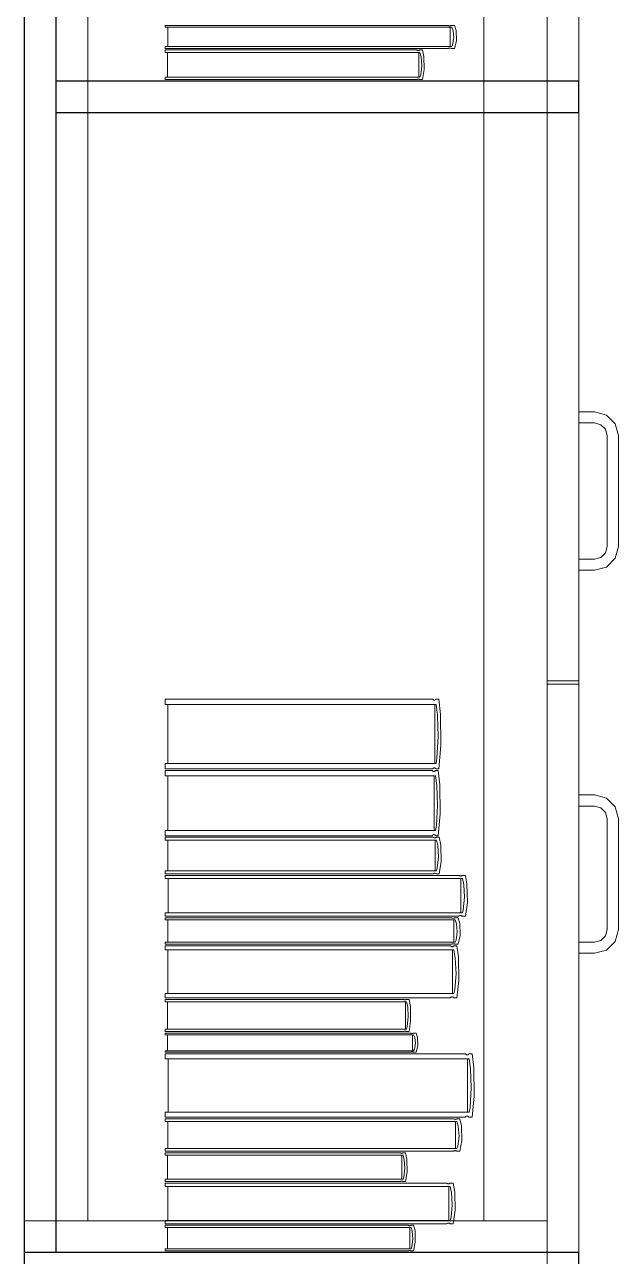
# Model space of a CAD drawing. Header units: inches. Extents: x -38 to 5698, y -33 to 92.
# Drawn here: x 212.235 to 212.61, y 12.979 to 13.758 of the extents above; entities that cross this region are included whole.
import ezdxf

# ---------------------------------------------------------------- set-up
doc = ezdxf.new("R2010")
doc.units = ezdxf.units.IN
doc.header["$MEASUREMENT"] = 0
doc.set_wipeout_variables(frame=1)
doc.linetypes.add('Wipeout_Contour', pattern=[1, 0, -1])
doc.layers.add('Interior - Mobiliario', color=7, linetype='Continuous')

msp = doc.modelspace()

# ---------------------------------------------------------------- linework, layer by layer
at = {"layer": 'Interior - Mobiliario', "color": 175, "linetype": 'Continuous', "lineweight": 13}
for p, q in [((212.25509, 12.98184), (212.25509, 14.44184)), ((212.56509, 14.44184), (212.56509, 12.98184)), ((212.32374, 13.75584), (212.32374, 13.75701)), ((212.32374, 13.75701), (212.50266, 13.75701)), ((212.50484, 13.75584), (212.32374, 13.75584)), ((212.32557, 13.74365), (212.32557, 13.75584)), ((212.50266, 13.75701), (212.50281, 13.75693)), ((212.50281, 13.75693), (212.50305, 13.75685)), ((212.50305, 13.75685), (212.5033, 13.75679)), ((212.5033, 13.75679), (212.50357, 13.75676)), ((212.50357, 13.75676), (212.50384, 13.75677)), ((212.50384, 13.75677), (212.5041, 13.7568)), ((212.50393, 13.75584), (212.50393, 13.74365)), ((212.5041, 13.7568), (212.50435, 13.75686)), ((212.50435, 13.75686), (212.50458, 13.75695)), ((212.50458, 13.75695), (212.50469, 13.75701)), ((212.50469, 13.75701), (212.50667, 13.75701)), ((212.50568, 13.75367), (212.50484, 13.75584)), ((212.50615, 13.7492), (212.50568, 13.75367)), ((212.50667, 13.75701), (212.50767, 13.75382)), ((212.50767, 13.75382), (212.5079, 13.74733)), ((212.32374, 13.74249), (212.32374, 13.74365)), ((212.32374, 13.74365), (212.50484, 13.74365)), ((212.50266, 13.74249), (212.32374, 13.74249)), ((212.50276, 13.74254), (212.50266, 13.74249)), ((212.50299, 13.74263), (212.50276, 13.74254)), ((212.50324, 13.74269), (212.50299, 13.74263)), ((212.50351, 13.74273), (212.50324, 13.74269)), ((212.50378, 13.74273), (212.50351, 13.74273)), ((212.50404, 13.7427), (212.50378, 13.74273)), ((212.5043, 13.74265), (212.50404, 13.7427)), ((212.50453, 13.74257), (212.5043, 13.74265)), ((212.50469, 13.74249), (212.50453, 13.74257)), ((212.50667, 13.74249), (212.50469, 13.74249)), ((212.50484, 13.74365), (212.50539, 13.74475)), ((212.50539, 13.74475), (212.50615, 13.7492)), ((212.5079, 13.74733), (212.50667, 13.74249)), ((212.32374, 13.74), (212.32374, 13.74149)), ((212.32374, 13.74149), (212.48285, 13.74149)), ((212.4848, 13.74), (212.32374, 13.74)), ((212.48285, 13.74149), (212.48299, 13.74139)), ((212.48299, 13.74139), (212.4832, 13.74128)), ((212.4832, 13.74128), (212.48342, 13.74121)), ((212.48342, 13.74121), (212.48366, 13.74118)), ((212.48366, 13.74118), (212.4839, 13.74118)), ((212.4839, 13.74118), (212.48414, 13.74122)), ((212.48414, 13.74122), (212.48436, 13.7413)), ((212.48436, 13.7413), (212.48457, 13.74142)), ((212.48457, 13.74142), (212.48466, 13.74149)), ((212.48466, 13.74149), (212.48642, 13.74149)), ((212.48555, 13.7372), (212.4848, 13.74)), ((212.48596, 13.73146), (212.48555, 13.7372)), ((212.48642, 13.74149), (212.48731, 13.7374)), ((212.48731, 13.7374), (212.48752, 13.72906)), ((212.48528, 13.72575), (212.48596, 13.73146)), ((212.59509, 13.51284), (212.58509, 13.51284)), ((212.58509, 13.51284), (212.58509, 13.50584)), ((212.60259, 13.51083), (212.59509, 13.51284)), ((212.60808, 13.50534), (212.60259, 13.51083)), ((212.58509, 13.50584), (212.59509, 13.50584)), ((212.59509, 13.50584), (212.59909, 13.50477)), ((212.59909, 13.50477), (212.60202, 13.50184)), ((212.60202, 13.50184), (212.60309, 13.49784)), ((212.61009, 13.49784), (212.60808, 13.50534)), ((212.60309, 13.49784), (212.60309, 13.42784)), ((212.61009, 13.42784), (212.61009, 13.49784)), ((212.60202, 13.42384), (212.59909, 13.42091)), ((212.60309, 13.42784), (212.60202, 13.42384)), ((212.60808, 13.42034), (212.61009, 13.42784)), ((212.59509, 13.41984), (212.58509, 13.41984)), ((212.58509, 13.41984), (212.58509, 13.41284)), ((212.59909, 13.42091), (212.59509, 13.41984)), ((212.60259, 13.41485), (212.60808, 13.42034)), ((212.58509, 13.41284), (212.59509, 13.41284)), ((212.59509, 13.41284), (212.60259, 13.41485)), ((212.58509, 13.34284), (212.56509, 13.34284)), ((212.58509, 13.34084), (212.56509, 13.34084)), ((212.32374, 13.32793), (212.32374, 13.33146)), ((212.32374, 13.33146), (212.49291, 13.33146)), ((212.49291, 13.33146), (212.49306, 13.33123)), ((212.49306, 13.33123), (212.49328, 13.33097)), ((212.49328, 13.33097), (212.49352, 13.33081)), ((212.49352, 13.33081), (212.49377, 13.33073)), ((212.49377, 13.33073), (212.49403, 13.33074)), ((212.49403, 13.33074), (212.49428, 13.33084)), ((212.49428, 13.33084), (212.49451, 13.33102)), ((212.49451, 13.33102), (212.49473, 13.33129)), ((212.49473, 13.33129), (212.49483, 13.33146)), ((212.49483, 13.33146), (212.49671, 13.33146)), ((212.49671, 13.33146), (212.49766, 13.32177)), ((212.49498, 13.32793), (212.32374, 13.32793)), ((212.32547, 13.29081), (212.32547, 13.32793)), ((212.49411, 13.32793), (212.49411, 13.29081)), ((212.49577, 13.32131), (212.49498, 13.32793)), ((212.49621, 13.30771), (212.49577, 13.32131)), ((212.49766, 13.32177), (212.49787, 13.30201)), ((212.49549, 13.29417), (212.49621, 13.30771)), ((212.49787, 13.30201), (212.49671, 13.28728)), ((212.49498, 13.29081), (212.49549, 13.29417)), ((212.32374, 13.28728), (212.32374, 13.29081)), ((212.32374, 13.29081), (212.49498, 13.29081)), ((212.49291, 13.28728), (212.32374, 13.28728)), ((212.32374, 13.28299), (212.32374, 13.28628)), ((212.32374, 13.28628), (212.49257, 13.28628)), ((212.49257, 13.28628), (212.49272, 13.28606)), ((212.49272, 13.28606), (212.49294, 13.28582)), ((212.49301, 13.28745), (212.49291, 13.28728)), ((212.49294, 13.28582), (212.49318, 13.28567)), ((212.49323, 13.28772), (212.49301, 13.28745)), ((212.49318, 13.28567), (212.49343, 13.28559)), ((212.49346, 13.28791), (212.49323, 13.28772)), ((212.49343, 13.28559), (212.49368, 13.2856)), ((212.49371, 13.28801), (212.49346, 13.28791)), ((212.49368, 13.2856), (212.49393, 13.2857)), ((212.49397, 13.28802), (212.49371, 13.28801)), ((212.49393, 13.2857), (212.49417, 13.28587)), ((212.49422, 13.28794), (212.49397, 13.28802)), ((212.49417, 13.28587), (212.49439, 13.28612)), ((212.49446, 13.28777), (212.49422, 13.28794)), ((212.49439, 13.28612), (212.49449, 13.28628)), ((212.49469, 13.28752), (212.49446, 13.28777)), ((212.49449, 13.28628), (212.49636, 13.28628)), ((212.49483, 13.28728), (212.49469, 13.28752)), ((212.49671, 13.28728), (212.49483, 13.28728)), ((212.49636, 13.28628), (212.49731, 13.27725)), ((212.49464, 13.28299), (212.32374, 13.28299)), ((212.32547, 13.24841), (212.32547, 13.28299)), ((212.49377, 13.28299), (212.49377, 13.24841)), ((212.49543, 13.27682), (212.49464, 13.28299)), ((212.49587, 13.26415), (212.49543, 13.27682)), ((212.49731, 13.27725), (212.49752, 13.25885)), ((212.58509, 13.27084), (212.59509, 13.27084)), ((212.58509, 13.26384), (212.58509, 13.27084)), ((212.59509, 13.27084), (212.60259, 13.26883)), ((212.60259, 13.26883), (212.60808, 13.26334)), ((212.49515, 13.25154), (212.49587, 13.26415)), ((212.59509, 13.26384), (212.58509, 13.26384)), ((212.59909, 13.26277), (212.59509, 13.26384)), ((212.60202, 13.25984), (212.59909, 13.26277)), ((212.60808, 13.26334), (212.61009, 13.25584)), ((212.49752, 13.25885), (212.49636, 13.24512)), ((212.60309, 13.25584), (212.60202, 13.25984)), ((212.60309, 13.18584), (212.60309, 13.25584)), ((212.61009, 13.25584), (212.61009, 13.18584)), ((212.32374, 13.24512), (212.32374, 13.24841)), ((212.32374, 13.24841), (212.49464, 13.24841)), ((212.49257, 13.24512), (212.32374, 13.24512)), ((212.49267, 13.24528), (212.49257, 13.24512)), ((212.49289, 13.24553), (212.49267, 13.24528)), ((212.49312, 13.24571), (212.49289, 13.24553)), ((212.49337, 13.2458), (212.49312, 13.24571)), ((212.49363, 13.24581), (212.49337, 13.2458)), ((212.49388, 13.24573), (212.49363, 13.24581)), ((212.49412, 13.24558), (212.49388, 13.24573)), ((212.49434, 13.24534), (212.49412, 13.24558)), ((212.49449, 13.24512), (212.49434, 13.24534)), ((212.49636, 13.24512), (212.49449, 13.24512)), ((212.49464, 13.24841), (212.49515, 13.25154)), ((212.32374, 13.24227), (212.32374, 13.24412)), ((212.32374, 13.24412), (212.49315, 13.24412)), ((212.49522, 13.24227), (212.32374, 13.24227)), ((212.32548, 13.22288), (212.32548, 13.24227)), ((212.49315, 13.24412), (212.49329, 13.244)), ((212.49329, 13.244), (212.49351, 13.24387)), ((212.49351, 13.24387), (212.49376, 13.24378)), ((212.49376, 13.24378), (212.49401, 13.24374)), ((212.49401, 13.24374), (212.49426, 13.24374)), ((212.49426, 13.24374), (212.49451, 13.24379)), ((212.49435, 13.24227), (212.49435, 13.22288)), ((212.49451, 13.24379), (212.49475, 13.24389)), ((212.49475, 13.24389), (212.49497, 13.24403)), ((212.49497, 13.24403), (212.49507, 13.24412)), ((212.49507, 13.24412), (212.49695, 13.24412)), ((212.49601, 13.23882), (212.49522, 13.24227)), ((212.49645, 13.23171), (212.49601, 13.23882)), ((212.49695, 13.24412), (212.4979, 13.23906)), ((212.4979, 13.23906), (212.49811, 13.22873)), ((212.49573, 13.22463), (212.49645, 13.23171)), ((212.32374, 13.22103), (212.32374, 13.22288)), ((212.32374, 13.22288), (212.49522, 13.22288)), ((212.49325, 13.22112), (212.49315, 13.22103)), ((212.49346, 13.22126), (212.49325, 13.22112)), ((212.4937, 13.22136), (212.49346, 13.22126)), ((212.49395, 13.22141), (212.4937, 13.22136)), ((212.49421, 13.22142), (212.49395, 13.22141)), ((212.49446, 13.22137), (212.49421, 13.22142)), ((212.4947, 13.22129), (212.49446, 13.22137)), ((212.49492, 13.22115), (212.4947, 13.22129)), ((212.49507, 13.22103), (212.49492, 13.22115)), ((212.49522, 13.22288), (212.49573, 13.22463)), ((212.49811, 13.22873), (212.49695, 13.22103)), ((212.49315, 13.22103), (212.32374, 13.22103)), ((212.32374, 13.21797), (212.32374, 13.22003)), ((212.32374, 13.22003), (212.50928, 13.22003)), ((212.51155, 13.21797), (212.32374, 13.21797)), ((212.32564, 13.19635), (212.32564, 13.21797)), ((212.49695, 13.22103), (212.49507, 13.22103)), ((212.50928, 13.22003), (212.50944, 13.21989)), ((212.50944, 13.21989), (212.50968, 13.21974)), ((212.50968, 13.21974), (212.50994, 13.21965)), ((212.50994, 13.21965), (212.51022, 13.2196)), ((212.51022, 13.2196), (212.5105, 13.2196)), ((212.5105, 13.2196), (212.51077, 13.21966)), ((212.5106, 13.21797), (212.5106, 13.19635)), ((212.51077, 13.21966), (212.51104, 13.21977)), ((212.51104, 13.21977), (212.51128, 13.21993)), ((212.51128, 13.21993), (212.51138, 13.22003)), ((212.51138, 13.22003), (212.51344, 13.22003)), ((212.51242, 13.21411), (212.51155, 13.21797)), ((212.5129, 13.20619), (212.51242, 13.21411)), ((212.51344, 13.22003), (212.51448, 13.21438)), ((212.51448, 13.21438), (212.51472, 13.20287)), ((212.51211, 13.1983), (212.5129, 13.20619)), ((212.51155, 13.19635), (212.51211, 13.1983)), ((212.51472, 13.20287), (212.51344, 13.19429)), ((212.32374, 13.19429), (212.32374, 13.19635)), ((212.32374, 13.19635), (212.51155, 13.19635)), ((212.50928, 13.19429), (212.32374, 13.19429)), ((212.32374, 13.19195), (212.32374, 13.19329)), ((212.32374, 13.19329), (212.50484, 13.19329)), ((212.50705, 13.19195), (212.32374, 13.19195)), ((212.3256, 13.17786), (212.3256, 13.19195)), ((212.50484, 13.19329), (212.50499, 13.1932)), ((212.50499, 13.1932), (212.50523, 13.1931)), ((212.50523, 13.1931), (212.50549, 13.19304)), ((212.50549, 13.19304), (212.50576, 13.19301)), ((212.50576, 13.19301), (212.50603, 13.19301)), ((212.50603, 13.19301), (212.5063, 13.19305)), ((212.50612, 13.19195), (212.50612, 13.17786)), ((212.5063, 13.19305), (212.50655, 13.19312)), ((212.50655, 13.19312), (212.50678, 13.19322)), ((212.50678, 13.19322), (212.50689, 13.19329)), ((212.50689, 13.19329), (212.5089, 13.19329)), ((212.5079, 13.18944), (212.50705, 13.19195)), ((212.5089, 13.19329), (212.50991, 13.18961)), ((212.50939, 13.19439), (212.50928, 13.19429)), ((212.50962, 13.19454), (212.50939, 13.19439)), ((212.50988, 13.19465), (212.50962, 13.19454)), ((212.51016, 13.19471), (212.50988, 13.19465)), ((212.51044, 13.19472), (212.51016, 13.19471)), ((212.51071, 13.19467), (212.51044, 13.19472)), ((212.51098, 13.19457), (212.51071, 13.19467)), ((212.51122, 13.19443), (212.51098, 13.19457)), ((212.51138, 13.19429), (212.51122, 13.19443)), ((212.51344, 13.19429), (212.51138, 13.19429)), ((212.5076, 13.17914), (212.50837, 13.18428)), ((212.50837, 13.18428), (212.5079, 13.18944)), ((212.50991, 13.18961), (212.51014, 13.18211)), ((212.60202, 13.18184), (212.60309, 13.18584)), ((212.61009, 13.18584), (212.60808, 13.17834)), ((212.32374, 13.17652), (212.32374, 13.17786)), ((212.32374, 13.17786), (212.50705, 13.17786)), ((212.50484, 13.17652), (212.32374, 13.17652)), ((212.32374, 13.1729), (212.32374, 13.17552)), ((212.32374, 13.17552), (212.50404, 13.17552)), ((212.50404, 13.17552), (212.50419, 13.17535)), ((212.50419, 13.17535), (212.50443, 13.17516)), ((212.50443, 13.17516), (212.50469, 13.17503)), ((212.50469, 13.17503), (212.50495, 13.17497)), ((212.50494, 13.17659), (212.50484, 13.17652)), ((212.50517, 13.17669), (212.50494, 13.17659)), ((212.50495, 13.17497), (212.50523, 13.17498)), ((212.50543, 13.17676), (212.50517, 13.17669)), ((212.50523, 13.17498), (212.50549, 13.17506)), ((212.5057, 13.1768), (212.50543, 13.17676)), ((212.50549, 13.17506), (212.50575, 13.1752)), ((212.50597, 13.1768), (212.5057, 13.1768)), ((212.50575, 13.1752), (212.50598, 13.1754)), ((212.50624, 13.17677), (212.50597, 13.1768)), ((212.50598, 13.1754), (212.50608, 13.17552)), ((212.50608, 13.17552), (212.50808, 13.17552)), ((212.5065, 13.17671), (212.50624, 13.17677)), ((212.50673, 13.17661), (212.5065, 13.17671)), ((212.50689, 13.17652), (212.50673, 13.17661)), ((212.5089, 13.17652), (212.50689, 13.17652)), ((212.50705, 13.17786), (212.5076, 13.17914)), ((212.50808, 13.17552), (212.50909, 13.16833)), ((212.51014, 13.18211), (212.5089, 13.17652)), ((212.58509, 13.17784), (212.59509, 13.17784)), ((212.58509, 13.17084), (212.58509, 13.17784)), ((212.59509, 13.17784), (212.59909, 13.17891)), ((212.59909, 13.17891), (212.60202, 13.18184)), ((212.60808, 13.17834), (212.60259, 13.17285)), ((212.50624, 13.1729), (212.32374, 13.1729)), ((212.32559, 13.14535), (212.32559, 13.1729)), ((212.50532, 13.1729), (212.50532, 13.14535)), ((212.50709, 13.16799), (212.50624, 13.1729)), ((212.50756, 13.15789), (212.50709, 13.16799)), ((212.50909, 13.16833), (212.50932, 13.15366)), ((212.59509, 13.17084), (212.58509, 13.17084)), ((212.60259, 13.17285), (212.59509, 13.17084)), ((212.50679, 13.14784), (212.50756, 13.15789)), ((212.50932, 13.15366), (212.50808, 13.14272)), ((212.32374, 13.14272), (212.32374, 13.14535)), ((212.32374, 13.14535), (212.50624, 13.14535)), ((212.50489, 13.14326), (212.50463, 13.14319)), ((212.50517, 13.14327), (212.50489, 13.14326)), ((212.50543, 13.14321), (212.50517, 13.14327)), ((212.50624, 13.14535), (212.50679, 13.14784)), ((212.50404, 13.14272), (212.32374, 13.14272)), ((212.32374, 13.14009), (212.32374, 13.14172)), ((212.32374, 13.14172), (212.47448, 13.14172)), ((212.47632, 13.14009), (212.32374, 13.14009)), ((212.32529, 13.12298), (212.32529, 13.14009)), ((212.47448, 13.14172), (212.4746, 13.14161)), ((212.4746, 13.14161), (212.4748, 13.1415)), ((212.4748, 13.1415), (212.47502, 13.14142)), ((212.47502, 13.14142), (212.47524, 13.14138)), ((212.47524, 13.14138), (212.47547, 13.14139)), ((212.47547, 13.14139), (212.47569, 13.14143)), ((212.47555, 13.14009), (212.47555, 13.12298)), ((212.47569, 13.14143), (212.4759, 13.14152)), ((212.4759, 13.14152), (212.4761, 13.14164)), ((212.4761, 13.14164), (212.47618, 13.14172)), ((212.47618, 13.14172), (212.47786, 13.14172)), ((212.47702, 13.13704), (212.47632, 13.14009)), ((212.47742, 13.13077), (212.47702, 13.13704)), ((212.47786, 13.14172), (212.4787, 13.13725)), ((212.4787, 13.13725), (212.47889, 13.12814)), ((212.50414, 13.14285), (212.50404, 13.14272)), ((212.50437, 13.14305), (212.50414, 13.14285)), ((212.50463, 13.14319), (212.50437, 13.14305)), ((212.50569, 13.14309), (212.50543, 13.14321)), ((212.50593, 13.1429), (212.50569, 13.14309)), ((212.50608, 13.14272), (212.50593, 13.1429)), ((212.50808, 13.14272), (212.50608, 13.14272)), ((212.47677, 13.12452), (212.47742, 13.13077)), ((212.47889, 13.12814), (212.47786, 13.12135)), ((212.32374, 13.12135), (212.32374, 13.12298)), ((212.32374, 13.12298), (212.47632, 13.12298)), ((212.47448, 13.12135), (212.32374, 13.12135)), ((212.32374, 13.11938), (212.32374, 13.12035)), ((212.32374, 13.12035), (212.47889, 13.12035)), ((212.47456, 13.12142), (212.47448, 13.12135)), ((212.47476, 13.12155), (212.47456, 13.12142)), ((212.47497, 13.12163), (212.47476, 13.12155)), ((212.47519, 13.12168), (212.47497, 13.12163)), ((212.47542, 13.12169), (212.47519, 13.12168)), ((212.47564, 13.12165), (212.47542, 13.12169)), ((212.47586, 13.12157), (212.47564, 13.12165)), ((212.47606, 13.12145), (212.47586, 13.12157)), ((212.47618, 13.12135), (212.47606, 13.12145)), ((212.47786, 13.12135), (212.47618, 13.12135)), ((212.47632, 13.12298), (212.47677, 13.12452)), ((212.47889, 13.12035), (212.47902, 13.12028)), ((212.47902, 13.12028), (212.47922, 13.12021)), ((212.47922, 13.12021), (212.47944, 13.12017)), ((212.47944, 13.12017), (212.47968, 13.12014)), ((212.47968, 13.12014), (212.47991, 13.12015)), ((212.47991, 13.12015), (212.48014, 13.12017)), ((212.48014, 13.12017), (212.48036, 13.12023)), ((212.48036, 13.12023), (212.48056, 13.1203)), ((212.48056, 13.1203), (212.48065, 13.12035)), ((212.48065, 13.12035), (212.48237, 13.12035)), ((212.48237, 13.12035), (212.48324, 13.1177)), ((212.48078, 13.11938), (212.32374, 13.11938)), ((212.32533, 13.10927), (212.32533, 13.11938)), ((212.47999, 13.11938), (212.47999, 13.10927)), ((212.48151, 13.11758), (212.48078, 13.11938)), ((212.48125, 13.11018), (212.48192, 13.11387)), ((212.48192, 13.11387), (212.48151, 13.11758)), ((212.48344, 13.11232), (212.48237, 13.10831)), ((212.48324, 13.1177), (212.48344, 13.11232)), ((212.32374, 13.10831), (212.32374, 13.10927)), ((212.32374, 13.10927), (212.48078, 13.10927)), ((212.47889, 13.10831), (212.32374, 13.10831)), ((212.32374, 13.1041), (212.32374, 13.10731)), ((212.32374, 13.10731), (212.5135, 13.10731)), ((212.47898, 13.10835), (212.47889, 13.10831)), ((212.47918, 13.10843), (212.47898, 13.10835)), ((212.47939, 13.10848), (212.47918, 13.10843)), ((212.47962, 13.1085), (212.47939, 13.10848)), ((212.47986, 13.10851), (212.47962, 13.1085)), ((212.48009, 13.10849), (212.47986, 13.10851)), ((212.48031, 13.10844), (212.48009, 13.10849)), ((212.48051, 13.10837), (212.48031, 13.10844)), ((212.48065, 13.10831), (212.48051, 13.10837)), ((212.48237, 13.10831), (212.48065, 13.10831)), ((212.48078, 13.10927), (212.48125, 13.11018)), ((212.5135, 13.10731), (212.51366, 13.10709)), ((212.51366, 13.10709), (212.51391, 13.10686)), ((212.51391, 13.10686), (212.51418, 13.10671)), ((212.51418, 13.10671), (212.51446, 13.10664)), ((212.51446, 13.10664), (212.51474, 13.10665)), ((212.51474, 13.10665), (212.51502, 13.10674)), ((212.51502, 13.10674), (212.51529, 13.10691)), ((212.51529, 13.10691), (212.51554, 13.10715)), ((212.51554, 13.10715), (212.51564, 13.10731)), ((212.51564, 13.10731), (212.51775, 13.10731)), ((212.51775, 13.10731), (212.51881, 13.09852)), ((212.51581, 13.1041), (212.32374, 13.1041)), ((212.32568, 13.07046), (212.32568, 13.1041)), ((212.51484, 13.1041), (212.51484, 13.07046)), ((212.5167, 13.0981), (212.51581, 13.1041)), ((212.5172, 13.08578), (212.5167, 13.0981)), ((212.51881, 13.09852), (212.51906, 13.08061)), ((212.51639, 13.07349), (212.5172, 13.08578)), ((212.51581, 13.07046), (212.51639, 13.07349)), ((212.51906, 13.08061), (212.51775, 13.06725)), ((212.32374, 13.06725), (212.32374, 13.07046)), ((212.32374, 13.07046), (212.51581, 13.07046)), ((212.5135, 13.06725), (212.32374, 13.06725)), ((212.32374, 13.06462), (212.32374, 13.06625)), ((212.32374, 13.06625), (212.5059, 13.06625)), ((212.5059, 13.06625), (212.50605, 13.06614)), ((212.50605, 13.06614), (212.50629, 13.06603)), ((212.50629, 13.06603), (212.50655, 13.06595)), ((212.50655, 13.06595), (212.50682, 13.06591)), ((212.50682, 13.06591), (212.5071, 13.06592)), ((212.5071, 13.06592), (212.50736, 13.06596)), ((212.50736, 13.06596), (212.50762, 13.06605)), ((212.50762, 13.06605), (212.50786, 13.06617)), ((212.50786, 13.06617), (212.50796, 13.06625)), ((212.50796, 13.06625), (212.50998, 13.06625)), ((212.50998, 13.06625), (212.511, 13.06177)), ((212.5136, 13.06741), (212.5135, 13.06725)), ((212.51385, 13.06765), (212.5136, 13.06741)), ((212.51411, 13.06782), (212.51385, 13.06765)), ((212.5144, 13.06791), (212.51411, 13.06782)), ((212.51468, 13.06792), (212.5144, 13.06791)), ((212.51496, 13.06785), (212.51468, 13.06792)), ((212.51523, 13.0677), (212.51496, 13.06785)), ((212.51548, 13.06747), (212.51523, 13.0677)), ((212.51564, 13.06725), (212.51548, 13.06747)), ((212.51775, 13.06725), (212.51564, 13.06725)), ((212.50812, 13.06462), (212.32374, 13.06462)), ((212.32561, 13.04744), (212.32561, 13.06462)), ((212.50719, 13.06462), (212.50719, 13.04744)), ((212.50898, 13.06155), (212.50812, 13.06462)), ((212.50945, 13.05526), (212.50898, 13.06155)), ((212.511, 13.06177), (212.51123, 13.05262)), ((212.50867, 13.04899), (212.50945, 13.05526)), ((212.51123, 13.05262), (212.50998, 13.0458)), ((212.32374, 13.0458), (212.32374, 13.04744)), ((212.32374, 13.04744), (212.50812, 13.04744)), ((212.5059, 13.0458), (212.32374, 13.0458)), ((212.32374, 13.04335), (212.32374, 13.0448)), ((212.32374, 13.0448), (212.47236, 13.0448)), ((212.47418, 13.04335), (212.32374, 13.04335)), ((212.32526, 13.02807), (212.32526, 13.04335)), ((212.47236, 13.0448), (212.47249, 13.04471)), ((212.47249, 13.04471), (212.47268, 13.0446)), ((212.47268, 13.0446), (212.47289, 13.04453)), ((212.47289, 13.04453), (212.47312, 13.0445)), ((212.47312, 13.0445), (212.47334, 13.0445)), ((212.47334, 13.0445), (212.47356, 13.04455)), ((212.47342, 13.04335), (212.47342, 13.02807)), ((212.47356, 13.04455), (212.47377, 13.04462)), ((212.47377, 13.04462), (212.47396, 13.04473)), ((212.47396, 13.04473), (212.47404, 13.0448)), ((212.47404, 13.0448), (212.4757, 13.0448)), ((212.47487, 13.04062), (212.47418, 13.04335)), ((212.4757, 13.0448), (212.47653, 13.04081)), ((212.506, 13.04588), (212.5059, 13.0458)), ((212.50623, 13.04601), (212.506, 13.04588)), ((212.50649, 13.04609), (212.50623, 13.04601)), ((212.50676, 13.04614), (212.50649, 13.04609)), ((212.50703, 13.04615), (212.50676, 13.04614)), ((212.50731, 13.04611), (212.50703, 13.04615)), ((212.50757, 13.04603), (212.50731, 13.04611)), ((212.50781, 13.04591), (212.50757, 13.04603)), ((212.50796, 13.0458), (212.50781, 13.04591)), ((212.50998, 13.0458), (212.50796, 13.0458)), ((212.50812, 13.04744), (212.50867, 13.04899)), ((212.47463, 13.02945), (212.47526, 13.03502)), ((212.47526, 13.03502), (212.47487, 13.04062)), ((212.47653, 13.04081), (212.47672, 13.03268)), ((212.32374, 13.02661), (212.32374, 13.02807)), ((212.32374, 13.02807), (212.47418, 13.02807)), ((212.47236, 13.02661), (212.32374, 13.02661)), ((212.47245, 13.02668), (212.47236, 13.02661)), ((212.47264, 13.02679), (212.47245, 13.02668)), ((212.47285, 13.02687), (212.47264, 13.02679)), ((212.47307, 13.02691), (212.47285, 13.02687)), ((212.47329, 13.02691), (212.47307, 13.02691)), ((212.47351, 13.02688), (212.47329, 13.02691)), ((212.47372, 13.02681), (212.47351, 13.02688)), ((212.47392, 13.02671), (212.47372, 13.02681)), ((212.47404, 13.02661), (212.47392, 13.02671)), ((212.4757, 13.02661), (212.47404, 13.02661)), ((212.47418, 13.02807), (212.47463, 13.02945)), ((212.47672, 13.03268), (212.4757, 13.02661)), ((212.32374, 13.02356), (212.32374, 13.02561)), ((212.32374, 13.02561), (212.50174, 13.02561)), ((212.50391, 13.02356), (212.32374, 13.02356)), ((212.32556, 13.00201), (212.32556, 13.02356)), ((212.50174, 13.02561), (212.50189, 13.02547)), ((212.50189, 13.02547), (212.50212, 13.02533)), ((212.50212, 13.02533), (212.50237, 13.02523)), ((212.50237, 13.02523), (212.50264, 13.02518)), ((212.50264, 13.02518), (212.50291, 13.02519)), ((212.50291, 13.02519), (212.50317, 13.02525)), ((212.503, 13.02356), (212.503, 13.00201)), ((212.50317, 13.02525), (212.50342, 13.02535)), ((212.50342, 13.02535), (212.50365, 13.02551)), ((212.50365, 13.02551), (212.50375, 13.02561)), ((212.50375, 13.02561), (212.50573, 13.02561)), ((212.50475, 13.01972), (212.50391, 13.02356)), ((212.50521, 13.01182), (212.50475, 13.01972)), ((212.50573, 13.02561), (212.50673, 13.01998)), ((212.50673, 13.01998), (212.50695, 13.00851)), ((212.50445, 13.00395), (212.50521, 13.01182)), ((212.50391, 13.00201), (212.50445, 13.00395)), ((212.50695, 13.00851), (212.50573, 12.99996)), ((212.52509, 13.00184), (212.27509, 13.00184)), ((212.32374, 12.99996), (212.32374, 13.00201)), ((212.32374, 13.00201), (212.50391, 13.00201)), ((212.50174, 12.99996), (212.32374, 12.99996)), ((212.32374, 12.99767), (212.32374, 12.99896)), ((212.32374, 12.99896), (212.47735, 12.99896)), ((212.47923, 12.99767), (212.32374, 12.99767)), ((212.47735, 12.99896), (212.47748, 12.99887)), ((212.47748, 12.99887), (212.47768, 12.99878)), ((212.47768, 12.99878), (212.4779, 12.99872)), ((212.4779, 12.99872), (212.47813, 12.99869)), ((212.47813, 12.99869), (212.47836, 12.99869)), ((212.47836, 12.99869), (212.47859, 12.99873)), ((212.47859, 12.99873), (212.4788, 12.9988)), ((212.4788, 12.9988), (212.479, 12.99889)), ((212.479, 12.99889), (212.47909, 12.99896)), ((212.47909, 12.99896), (212.4808, 12.99896)), ((212.47995, 12.99525), (212.47923, 12.99767)), ((212.4808, 12.99896), (212.48166, 12.99542)), ((212.48166, 12.99542), (212.48185, 12.98821)), ((212.50184, 13.00006), (212.50174, 12.99996)), ((212.50207, 13.00021), (212.50184, 13.00006)), ((212.50232, 13.00032), (212.50207, 13.00021)), ((212.50258, 13.00038), (212.50232, 13.00032)), ((212.50285, 13.00039), (212.50258, 13.00038)), ((212.50311, 13.00034), (212.50285, 13.00039)), ((212.50337, 13.00024), (212.50311, 13.00034)), ((212.5036, 13.00009), (212.50337, 13.00024)), ((212.50375, 12.99996), (212.5036, 13.00009)), ((212.50573, 12.99996), (212.50375, 12.99996)), ((212.56509, 13.00184), (212.52509, 13.00184)), ((212.48035, 12.99029), (212.47995, 12.99525)), ((212.56509, 12.98184), (212.25509, 12.98184))]:
    msp.add_line(p, q, dxfattribs=at)

# ---------------------------------------------------------------- next in the draw order: wipeouts: each hides what was drawn before it
at = {"color": 254, "linetype": 'Wipeout_Contour', "lineweight": 0, "ltscale": 6542.382661}
msp.add_wipeout([(212.58509, 13.72184), (212.25509, 13.72184), (212.25509, 13.70184), (212.58509, 13.70184)], dxfattribs=at).dxf.layer = 'Interior - Mobiliario'

# ---------------------------------------------------------------- next in the draw order: linework, layer by layer
at = {"layer": 'Interior - Mobiliario', "color": 175, "linetype": 'Continuous', "lineweight": 13}
for p, q in [((212.27509, 14.42184), (212.27509, 13.00184)), ((212.52509, 13.00184), (212.52509, 14.42184)), ((212.56509, 14.42184), (212.56509, 13.00184)), ((212.56509, 13.72184), (212.56509, 14.08084)), ((212.58509, 13.72184), (212.58509, 14.08084)), ((212.32537, 13.72433), (212.32537, 13.74)), ((212.48398, 13.74), (212.48398, 13.72433)), ((212.48752, 13.72906), (212.48642, 13.72284)), ((212.25509, 13.72184), (212.58509, 13.72184)), ((212.25509, 13.70184), (212.25509, 13.72184)), ((212.32374, 13.72284), (212.32374, 13.72433)), ((212.32374, 13.72433), (212.4848, 13.72433)), ((212.48285, 13.72284), (212.32374, 13.72284)), ((212.48294, 13.72291), (212.48285, 13.72284)), ((212.48315, 13.72303), (212.48294, 13.72291)), ((212.48337, 13.72311), (212.48315, 13.72303)), ((212.48361, 13.72315), (212.48337, 13.72311)), ((212.48385, 13.72315), (212.48361, 13.72315)), ((212.48409, 13.72312), (212.48385, 13.72315)), ((212.48431, 13.72305), (212.48409, 13.72312)), ((212.48452, 13.72294), (212.48431, 13.72305)), ((212.48466, 13.72284), (212.48452, 13.72294)), ((212.48642, 13.72284), (212.48466, 13.72284)), ((212.4848, 13.72433), (212.48528, 13.72575)), ((212.58509, 13.72184), (212.56509, 13.72184)), ((212.58509, 13.72184), (212.58509, 13.70184)), ((212.58509, 13.72184), (212.58509, 13.70184)), ((212.58509, 13.70184), (212.25509, 13.70184)), ((212.56509, 13.70184), (212.56509, 13.34284)), ((212.58509, 13.70184), (212.56509, 13.70184)), ((212.58509, 13.70184), (212.58509, 13.34284))]:
    msp.add_line(p, q, dxfattribs=at)
at = {"layer": 'Interior - Mobiliario', "color": 175, "linetype": 'Continuous', "lineweight": 30}
for p, q in [((212.25509, 13.70184), (212.25509, 13.72184)), ((212.58509, 13.72184), (212.25509, 13.72184)), ((212.58509, 13.70184), (212.58509, 13.72184)), ((212.58509, 13.70184), (212.25509, 13.70184))]:
    msp.add_line(p, q, dxfattribs=at)

# ---------------------------------------------------------------- next in the draw order: wipeouts: each hides what was drawn before it
at = {"color": 254, "linetype": 'Wipeout_Contour', "lineweight": 0, "ltscale": 6541.683331}
msp.add_wipeout([(212.25509, 14.44184), (212.23509, 14.44184), (212.23509, 12.98184), (212.25509, 12.98184)], dxfattribs=at).dxf.layer = 'Interior - Mobiliario'

# ---------------------------------------------------------------- next in the draw order: linework, layer by layer
at = {"layer": 'Interior - Mobiliario', "color": 175, "linetype": 'Continuous', "lineweight": 30}
for p, q in [((212.23509, 12.98184), (212.23509, 14.44184)), ((212.25509, 12.98184), (212.25509, 14.44184)), ((212.25509, 12.98184), (212.23509, 12.98184))]:
    msp.add_line(p, q, dxfattribs=at)
at = {"layer": 'Interior - Mobiliario', "color": 175, "linetype": 'Continuous', "lineweight": 13}
for p, q in [((212.23509, 12.98184), (212.23509, 14.44184)), ((212.25509, 14.44184), (212.25509, 12.98184)), ((212.23509, 13.00184), (212.23509, 14.42184)), ((212.25509, 13.72184), (212.58509, 13.72184)), ((212.25509, 13.70184), (212.25509, 13.72184)), ((212.58509, 13.70184), (212.25509, 13.70184)), ((212.27509, 13.00184), (212.23509, 13.00184)), ((212.25509, 12.98184), (212.23509, 12.98184))]:
    msp.add_line(p, q, dxfattribs=at)

# ---------------------------------------------------------------- next in the draw order: wipeouts: each hides what was drawn before it
at = {"color": 254, "linetype": 'Wipeout_Contour', "lineweight": 0, "ltscale": 6542.318517}
msp.add_wipeout([(212.58509, 12.98184), (212.23509, 12.98184), (212.23509, 12.96184), (212.58509, 12.96184)], dxfattribs=at).dxf.layer = 'Interior - Mobiliario'

# ---------------------------------------------------------------- next in the draw order: linework, layer by layer
at = {"layer": 'Interior - Mobiliario', "color": 175, "linetype": 'Continuous', "lineweight": 13}
for p, q in [((212.23509, 14.46184), (212.23509, 12.96184)), ((212.58509, 12.96184), (212.58509, 14.46184)), ((212.23509, 12.98184), (212.23509, 14.44184)), ((212.25509, 12.98184), (212.25509, 14.44184)), ((212.25509, 12.98184), (212.25509, 14.44184)), ((212.25509, 12.98184), (212.25509, 14.44184)), ((212.56509, 14.44184), (212.56509, 12.98184)), ((212.56509, 14.44184), (212.56509, 12.98184)), ((212.58509, 14.44184), (212.58509, 12.98184)), ((212.58509, 14.44184), (212.58509, 12.98184)), ((212.56509, 12.98184), (212.56509, 13.34084)), ((212.58509, 12.98184), (212.58509, 13.34084)), ((212.23509, 12.96184), (212.23509, 13.00184)), ((212.32531, 12.98413), (212.32531, 12.99767)), ((212.47844, 12.99767), (212.47844, 12.98413)), ((212.56509, 13.00184), (212.56509, 12.96184)), ((212.47969, 12.98535), (212.48035, 12.99029)), ((212.48185, 12.98821), (212.4808, 12.98284)), ((212.23509, 12.98184), (212.58509, 12.98184)), ((212.23509, 12.96184), (212.23509, 12.98184)), ((212.58509, 12.98184), (212.23509, 12.98184)), ((212.58509, 12.98184), (212.25509, 12.98184)), ((212.56509, 12.98184), (212.25509, 12.98184)), ((212.56509, 12.98184), (212.25509, 12.98184)), ((212.32374, 12.98284), (212.32374, 12.98413)), ((212.32374, 12.98413), (212.47923, 12.98413)), ((212.47735, 12.98284), (212.32374, 12.98284)), ((212.47744, 12.9829), (212.47735, 12.98284)), ((212.47764, 12.983), (212.47744, 12.9829)), ((212.47785, 12.98307), (212.47764, 12.983)), ((212.47808, 12.98311), (212.47785, 12.98307)), ((212.47831, 12.98311), (212.47808, 12.98311)), ((212.47854, 12.98308), (212.47831, 12.98311)), ((212.47876, 12.98302), (212.47854, 12.98308)), ((212.47896, 12.98293), (212.47876, 12.98302)), ((212.47909, 12.98284), (212.47896, 12.98293)), ((212.4808, 12.98284), (212.47909, 12.98284)), ((212.47923, 12.98413), (212.47969, 12.98535)), ((212.58509, 12.98184), (212.56509, 12.98184)), ((212.58509, 12.98184), (212.58509, 12.96184))]:
    msp.add_line(p, q, dxfattribs=at)
at = {"layer": 'Interior - Mobiliario', "color": 175, "linetype": 'Continuous', "lineweight": 30}
for p, q in [((212.23509, 12.96184), (212.23509, 12.98184)), ((212.58509, 12.98184), (212.23509, 12.98184)), ((212.58509, 12.96184), (212.58509, 12.98184))]:
    msp.add_line(p, q, dxfattribs=at)

doc.saveas('drawing.dxf')
